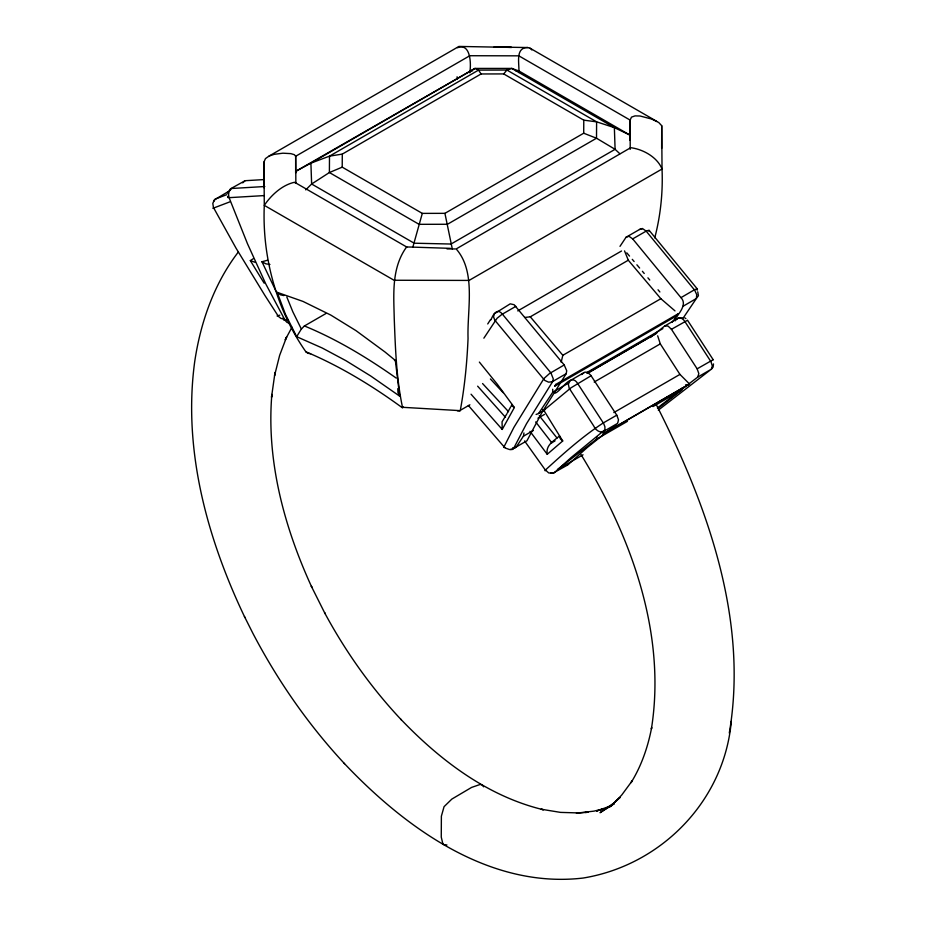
<?xml version="1.0" encoding="UTF-8"?>
<svg xmlns="http://www.w3.org/2000/svg" width="926" height="926" viewBox="0 0 926 926"><rect width="100%" height="100%" fill="white"/><g stroke="black" fill="none" stroke-linecap="round" stroke-linejoin="round"><path stroke-width="1.39" d="M503.813 447.42L505.029 447.524M295.649 172.757L295.66 156.262L294.318 154.665L290.776 153.623L282.916 153.195L274.2 154.329L269.107 156.043L265.461 158.589L263.968 162.027L264.28 188.105M402.497 407.868C372.576 386.003 340.259 366.245 305.893 351.799C294.329 335.432 284.618 316.194 277.858 296.829C267.568 267.568 262.926 236.338 264.292 205.352L263.968 162.027M619.853 153.751L615.096 149.317L596.506 138.229L583.704 133.217L444.92 213.339L422.302 213.385L342.215 167.155L342.296 154.098L481.08 73.964L503.698 73.918L583.785 120.16L596.61 121.838L614.366 127.626L630.108 135.173L630.108 140.37L630.131 120.091L631.474 117.139L635.028 115.889L640.063 116.005L651.615 119.037L658.71 122.487L661.708 125.704L661.639 148.426M583.704 133.217L583.785 120.16M697.463 289.306L697.151 290.197M264.269 195.583L229.069 197.666L228.537 194.529L229.185 190.941M675.204 320.859L674.892 318.752M213.744 201.428L215.191 199.102L226.662 194.703M731.297 721.308C724.259 800.99 661.164 865.289 583.102 878.045C489.657 889.006 405.542 828.099 344.518 763.672L344.171 763.29M729.294 733.033C748.752 619.008 706.827 504.045 655.816 403.724M511.638 404.199L512.124 406.028L514.37 407.498L502.228 429.444L471.056 394.21M397.786 388.654L397.972 392.624L399.673 396.154L395.344 360.445L385.008 351.996L355.989 330.64L330.883 315.129L303.01 301.425L277.163 292.327L285.44 314.284L296.679 336.694L322.213 348.002L345.977 360.723L370.666 375.968L399.673 396.154M229.197 190.883L230.447 188.846L245.089 180.709L263.181 179.632M559.755 436.389L560.276 438.774L562.719 440.961L547.231 454.284L530.019 431.342M227.264 193.337L228.271 191.589M561.156 362.228L562.834 355.295L660.851 298.704L674.996 310.893M654.751 237.878C660.597 215.457 663.028 192.168 662.032 169.018L661.708 125.704M242.716 182.862L245.089 180.709M422.302 213.385L412.857 247.092L406.595 246.976C391.328 267.984 393.724 294.236 394.245 318.66C395.39 348.338 396.351 378.283 402.521 407.417M296.679 336.694L300.267 330.756M657.668 335.802L660.296 343.87L679.939 374.405L689.511 383.989L602.652 434.375L604.771 430.903M229.197 191.335L231.616 188.487L264.79 186.52M490.977 319.806C493.824 312.652 497.783 308.381 502.332 314.053L550.947 372.97L553.297 378.942L552.741 381.443L526.477 423.761L513.548 448.543L512.147 449.538L509.566 449.538L505.503 448.126L504.033 446.76L513.942 427.314L543.909 378.572L549.593 373.467L564.223 364.96L566.724 370.794L566.191 373.687L552.185 381.778L548.562 382.149L544.754 380.412L494.878 320.269L493.523 316.889L494.322 313.764L510.226 303.832L514.161 304.735L564.223 364.96M227.553 196.856L228.271 196.034M552.857 392.034L552.672 389.267M648.999 231.384L649.23 230.551M502.228 429.444L502.054 421.816L506.811 413.899M291.968 327.237L285.22 339.807L286.62 336.983L279.64 355.364L274.582 375.528L275.01 372.483L271.503 397.289L271.862 394.395C266.283 460.963 284.282 527.369 311.9 587.431L311.333 586.251L325.049 613.625L324.598 612.757C345.467 651.453 371.06 687.659 401.201 719.687L400.854 719.305C440 760.177 487.504 796.36 543.446 809.752L541.131 809.22L560.554 812.391L579.178 812.947M507.332 412.938L510.585 407.07M511.152 406.086L511.719 405.09M403.354 406.989L402.972 407.567M483.87 338.175L497.065 318.278L501.834 314.458L515.851 306.344M460.176 410.646L402.497 407.301M286.84 297.061L292.847 311.819L301.378 329.089L304.226 326.079L325.802 313.613M487.724 323.95L490.572 319.505M566.168 373.734L541.779 412.799L526.963 440.764L513.085 448.786L510.515 449.469M301.378 329.089L300.695 330.107M512.738 447.721L514.763 447.987L516.187 447.084L523.526 435.996L523.942 432.94M672.126 322.283C676.628 316.264 688.412 305.094 680.957 297.651L694.847 289.549L697.278 288.924L649.068 230.25L646.614 230.875L632.69 238.896L628.962 236.257L626.045 237.253L639.658 229.416L642.227 228.791M626.034 237.276L619.992 246.351M536.108 414.466L538.562 413.563L552.753 392.207L568.02 383.399M639.496 229.498L642.413 228.49L646.151 231.118L694.755 290.289L696.734 294.688L696.387 298.473L698.424 295.707L697.741 291.806M538.654 413.447L544.905 409.813M682.937 318.394L696.364 298.519L682.832 306.39M238.318 252.034C213.894 283.842 200.421 322.804 194.634 362.17L194.263 365.064C183.394 451.61 207.447 538.816 244.429 616.508L244.939 617.526M457.502 47.712C470.778 42.515 471.241 64.195 469.829 72.193M503.698 73.918L506.916 70.052L511.823 68.42L518.861 70.943L630.108 135.173M617.7 423.205L618.499 419.791L616.843 415.276L590.684 375.134L587.709 372.483L584.85 372.113M615.871 801.256L621.763 794.971L632.284 780.711L631.034 782.678C641.487 765.86 647.957 746.865 651.673 727.477L651.395 728.982C666.685 632.886 630.756 535.691 581.111 454.735M305.73 189.876L311.634 184.008L329.39 172.537L342.215 167.155M545.298 470.13C563.668 453.358 582.419 436.54 603.312 422.916L616.785 415.172M459.967 410.912L457.421 410.82M627.423 421.353L596.529 439.179L596.969 436.597M652.98 406.583L681.744 389.985L682.3 387.948M547.231 454.284C545.669 445.267 552.834 441.656 559.547 435.903M562.719 440.961L543.817 410.311L570.937 387.855L591.101 375.736M570.092 380.713L568.344 384.128L569.189 388.214L593.647 425.844C595.221 429.56 599.678 433.553 603.902 431.285L617.387 423.495L587.072 447.663L567.904 464.852L552.834 473.279L548.69 472.92L545.877 470.396M555.137 393.156C561.746 390.679 570.752 372.194 577.65 383.503L603.567 423.332L604.921 426.759L604.863 429.814L571.064 457.594L554.338 472.723L552.637 473.325L550.739 472.723M581.678 374.567L584.213 372.483L570.231 380.609M676.142 319.84C678.619 315.893 683.284 318.544 684.916 321.577L711.006 361.753L712.302 365.955L711.434 369.104L713.147 367.032L713.495 363.93M650.376 337.504L664.532 326.114L678.434 318.058M658.305 410.149L711.399 369.15L697.66 377.148L657.414 407.984M697.683 377.137L698.841 373.641L697.139 368.826L713.055 359.751M596.529 439.179L557.475 469.54L583.044 454.782M658.178 408.297L681.744 389.985M613.73 803.166L600.036 812.715L614.227 803.71M264.188 283.217L250.333 260.6L253.226 258.759M614.274 803.687L602.224 810.505L612.132 805.331M551.225 443.079L555.068 440.857M228.062 191.705L214.334 199.866L212.806 203.431L213.443 207.482L236.014 248.133L264.929 295.475L278.437 316.414L280.983 318.451L283.831 318.949M295.683 172.988L295.683 171.368L474.969 68.42L511.823 68.42L614.366 127.626L615.096 149.317L451.031 244.036L414.177 243.202L311.634 184.008L310.905 163.138L474.969 68.42L478.522 70.11L506.916 70.052L596.61 121.838L596.506 138.229L447.478 224.266L419.084 224.323L329.39 172.537L329.494 156.147L478.522 70.11L481.08 73.964M517.75 310.916L621.508 251.004M524.799 317.468L530.285 316.808L628.291 260.218L660.851 298.704M469.876 404.801L460.315 410.311C464.69 386.593 467.028 362.529 468.047 338.441C467.063 309.041 476.334 271.966 456.182 248.944L630.687 147.697C642.899 149.202 657.31 157.107 662.032 169.018L469.054 280.428L394.025 280.254L264.292 205.352C271.202 195.085 282.222 184.957 294.526 182.272L295.521 183.035M586.552 372.692L659.601 330.524M660.701 329.887L662.877 328.626M587.188 373.282L656.789 333.105L588.566 372.727M664.856 325.894L668.121 326.126L671.443 329.309L687.405 320.338M594.191 382.044L660.296 343.87M537.948 418.205L544.476 414.431M523.387 436.227L533.341 430.486M613.822 412.579L679.939 374.405M603.752 433.507L689.511 383.989M551.78 442.755L535.703 421.92M269.107 156.043L458.96 46.427L511.58 47.411L494.299 46.948M295.683 171.368L310.905 163.138L329.494 156.147L342.296 154.098M678.237 318.208L682.624 318.069M611.091 805.724L596.622 811.026L602.375 809.139L593.994 811.13L576.412 813.167L588.149 812.241L585.325 812.472M229.729 201.914L212.887 208.315M545.055 470.755L545.657 470.501L524.579 440.938M279.779 315.164L277.082 316.009M275.798 290.776L261.965 261.769L267.51 260.241M395.309 360.457L394.476 360.515M288.113 320.072L284.05 320.28L282.905 318.081M446.934 844.975L444.063 844.743L442.802 843.586L441.262 837.127L441.378 816.176L444.063 806.673L451.853 799.08L471.589 787.413L480.131 784.472L481.937 784.808L483.65 786.799M283.842 295.579L280.358 294.792L277.163 292.327M310.627 353.709L307.918 353.292L305.985 351.915M269.929 264.466L265.878 263.817L261.965 261.769M566.689 465.315L565.786 465.141M472.711 70.827L469.829 70.827L469.829 72.772M515.979 70.932L518.861 70.943L518.861 72.564M446.992 248.92L455.164 248.944M685.553 384.846L688.4 384.869M531.813 49.958L530.737 48.592L527.785 47.55L494.31 46.983M450.406 248.353L412.834 247.126M527.785 47.55C514.81 47.388 519.567 63.987 518.861 72.309M289.317 323.278L286.944 322.352L285.15 320.396L265.843 284.074L247.485 243.746L229.092 197.666L227.657 197.446M255.044 262.301L250.333 260.6M304.423 325.964C337.076 339.367 367.39 357.818 396.212 378.074M543.817 410.311L542.451 409.547M656.684 121.306L529.892 48.106M406.838 247.08L295.093 182.561M684.835 317.919L685.9 318.579M482.573 383.549L508.513 411.642M490.398 378.965L503.165 392.682M477.642 386.177L505.503 417.313M468.371 405.484L504.033 446.76M344.518 763.672C308.265 724.711 277.65 680.622 252.972 633.488L244.429 616.508M479.367 362.089L497.378 384.325L514.37 407.498M626.763 252.821L629.518 256.085M632.284 259.349L634.125 261.526M636.88 264.79L639.635 268.042M642.401 271.306L644.241 273.483M647.922 277.835L649.751 280.011M658.039 289.792L659.868 291.968M530.285 316.808L562.834 355.295M539.256 415.705L557.024 438.033M680.911 297.582L632.69 238.896M671.443 329.309L697.116 368.791M687.59 320.35L713.24 359.797M624.541 250.9L628.291 260.218M452.316 249.036L444.92 213.339M457.097 76.789L457.12 79.046M630.212 149.329L630.131 120.091L518.838 55.838L469.818 55.722L295.66 156.262L295.857 182.804M555.75 384.44L554.616 386.292L677.126 315.558L678.272 313.717L555.75 384.44M619.992 797.506L609.563 806.963L619.992 797.506"/></g></svg>
